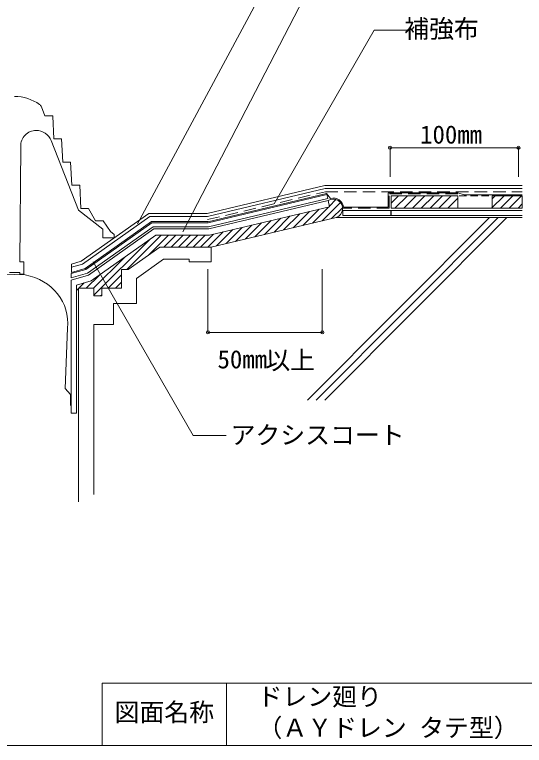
# Model space of a CAD drawing. Units: millimetres on the paper, with parts at other scales. Extents: x -135 to 135, y -94 to 92.
# Drawn here: x 0.9 to 82.9, y -88 to 29.5 of the extents above; entities that cross this region are included whole.
import ezdxf
from ezdxf.enums import TextEntityAlignment as Align

# ---------------------------------------------------------------- set-up
doc = ezdxf.new("R2010")
doc.units = ezdxf.units.MM
doc.header["$PDMODE"] = 32
doc.header["$PDSIZE"] = 0.5
doc.linetypes.add('DASHED1', pattern=[1.8, 1.2, -0.6])
doc.linetypes.add('DASHED2', pattern=[3, 2, -1])
for name, color, linetype, lineweight in [('1-0_芯・寸法線', 7, 'Continuous', 9), ('1-1_記号', 1, 'DASHED2', 9), ('1-2_ハッチング', 2, 'Continuous', 9), ('1-3_断熱材', 7, 'Continuous', 9), ('1-4_リベットルーフ', 3, 'Continuous', 9), ('1-5_ＦＬ鋼板・ディスク', 7, 'DASHED2', 9), ('1-6_アンカー類', 7, 'Continuous', 9), ('1-7_設備', 7, 'Continuous', 9), ('1-9_下地鋼板', 5, 'Continuous', 9), ('1-A_元図・躯体', 7, 'Continuous', 9), ('1-B_その他', 1, 'Continuous', 9), ('F-F', 7, 'Continuous', 9)]:
    doc.layers.add(name, color=color, linetype=linetype, lineweight=lineweight)
doc.layers.add('E-E', color=7, linetype='Continuous')
doc.styles.add('ＭＳ ゴシック', font='')
doc.styles.get('ＭＳ ゴシック').set_extended_font_data('MS Gothic')

msp = doc.modelspace()

# ---------------------------------------------------------------- linework, layer by layer
at = {"layer": '1-0_芯・寸法線'}
for p, q in [((20.68, -4.083), (49.824, 50.137)), ((27.993, -5.372), (49.824, 36.803)), ((42.674, -0.888), (58.753, 27.067)), ((58.753, 27.067), (64.071, 27.067)), ((81.976, 3.45), (81.976, 8.14)), ((13.539, -10.193), (29.617, -38.148)), ((50.404, -11.422), (50.404, -21.558)), ((29.617, -38.148), (34.935, -38.148))]:
    msp.add_line(p, q, dxfattribs=at)
for points in [[(61.317, 3.45), (61.317, 8.14), (81.976, 8.14)], [(32.019, -11.422), (32.019, -21.558), (50.404, -21.558)]]:
    msp.add_lwpolyline(points, dxfattribs=at)
for p in [(61.317, 8.14), (81.976, 8.14), (32.019, -21.558), (50.404, -21.558)]:
    msp.add_point(p, dxfattribs=at)
at = {"layer": '1-1_記号'}
for p, q in [((61.179, -1.602), (61.179, 0.731)), ((72.224, 0.731), (61.179, 0.731)), ((61.179, -1.602), (53.715, -1.602))]:
    msp.add_line(p, q, dxfattribs=at)
at = {"layer": '1-2_ハッチング'}
msp.add_line((82.586, -2.75), (61.512, -2.75), dxfattribs=at)
msp.add_lwpolyline([(82.586, -1.936), (61.512, -1.936), (61.512, -2.75)], dxfattribs=at)
at = {"layer": '1-3_断熱材'}
for p, q in [((61.512, -0.774), (62.684, 0.398)), ((61.512, 0.398), (72.224, 0.398)), ((61.512, -1.602), (61.512, 0.398)), ((62.098, -1.602), (64.098, 0.398)), ((63.513, -1.602), (65.513, 0.398)), ((64.927, -1.602), (66.927, 0.398)), ((66.341, -1.602), (68.341, 0.398)), ((67.755, -1.602), (69.755, 0.398)), ((69.17, -1.602), (71.17, 0.398)), ((70.584, -1.602), (72.224, 0.038)), ((72.224, -1.602), (72.224, 0.398)), ((77.655, -1.602), (79.655, 0.398)), ((77.735, -0.107), (78.241, 0.398)), ((77.735, 0.398), (82.586, 0.398)), ((77.735, 0.398), (77.735, -1.602)), ((79.069, -1.602), (81.069, 0.398)), ((80.483, -1.602), (82.483, 0.398)), ((82.586, 0.398), (82.586, -1.602)), ((81.897, -1.602), (82.586, -0.914)), ((82.586, -1.602), (61.512, -1.602))]:
    msp.add_line(p, q, dxfattribs=at)
at = {"layer": '1-3_断熱材', "linetype": 'DASHED2'}
msp.add_line((72.224, 0.398), (61.512, 0.398), dxfattribs=at)
at = {"layer": '1-3_断熱材', "linetype": 'DASHED1'}
msp.add_line((70.629, 0.398), (82.586, 0.398), dxfattribs=at)
at = {"layer": '1-4_リベットルーフ'}
for p, q in [((50.858, 1.564), (31.938, -2.918)), ((50.858, 1.564), (82.586, 1.564)), ((51.088, 0.762), (32.016, -3.756)), ((51.088, 0.762), (51.757, -0.022)), ((61.012, -1.436), (61.012, 0.898)), ((72.224, 0.898), (61.012, 0.898)), ((72.224, 0.898), (73.25, 0.564)), ((82.586, 0.564), (73.25, 0.564)), ((61.012, -1.436), (53.833, -1.436)), ((22.953, -3.752), (12.287, -11.29)), ((32.055, -3.752), (22.953, -3.752)), ((11.613, -10.133), (10.06, -10.568)), ((10.06, -11.923), (10.06, -10.568)), ((11.831, -10.592), (10.06, -11.087)), ((12.287, -11.29), (10.06, -11.923))]:
    msp.add_line(p, q, dxfattribs=at)
for points in [[(82.586, 2.064), (50.799, 2.064), (31.879, -2.418), (22.529, -2.418), (11.613, -10.133)], [(31.938, -2.918), (22.688, -2.918), (11.831, -10.592)]]:
    msp.add_lwpolyline(points, dxfattribs=at)
msp.add_arc((52.166, -1.654), 1.682, 7.45653, 104.06957, dxfattribs=at)
at = {"layer": '1-5_ＦＬ鋼板・ディスク'}
msp.add_lwpolyline([(31.939, -3.432), (50.916, 1.064), (82.586, 1.064)], dxfattribs=at)
at = {"layer": '1-6_アンカー類'}
for p, q in [((7.04, 13.195), (7.224, 9.56)), ((8.443, 9.568), (7.224, 9.56)), ((8.678, 5.837), (8.443, 9.568)), ((1.893, 8.352), (1.744, -10.219)), ((11.183, -1.902), (6.805, 9.275)), ((9.908, 5.837), (8.678, 5.837)), ((10.133, 2.105), (9.908, 5.837)), ((11.403, 2.105), (10.133, 2.105)), ((11.585, -1.624), (11.403, 2.105)), ((11.183, -1.902), (15.12, -4.956)), ((12.811, -1.624), (11.585, -1.624)), ((13.942, -3.599), (12.811, -1.624)), ((15.175, -3.599), (13.942, -3.599)), ((16.338, -5.329), (15.175, -3.599)), ((15.12, -4.956), (15.12, -6.339)), ((15.12, -6.339), (16.917, -6.339)), ((2.426, -10.219), (1.744, -10.219)), ((2.426, -12.219), (2.426, -10.219)), ((-0.782, -12.317), (0.917, -12.253)), ((1.758, -11.916), (0.076, -11.916)), ((2.616, -12.317), (0.917, -12.253)), ((1.758, -11.916), (1.758, -12.219)), ((1.758, -12.219), (2.426, -12.219)), ((9.057, -30.59), (9.429, -20.876)), ((9.92, -31.578), (9.057, -30.59)), ((9.918, -33.324), (9.92, -31.578))]:
    msp.add_line(p, q, dxfattribs=at)
for points in [[(5.218, 14.711), (5.772, 13.293), (6.94, 13.294)], [(16.917, -6.339), (16.917, -5.842), (16.338, -5.329)]]:
    msp.add_lwpolyline(points, dxfattribs=at)
for centre, radius, start, end in [((0.86, 9.276), 7.112, 54.933, 89.54), ((4.289, 14.346), 0.998, 21.485, 48.856), ((6.94, 13.194), 0.1, 0.701, 89.875), ((4.4, 8.422), 2.508, 90.464, 181.594), ((4.337, 8.264), 2.667, 22.289, 89.086)]:
    msp.add_arc(centre, radius, start, end, dxfattribs=at)
msp.add_ellipse((0.34, -20.494), major_axis=(8.877, 2.385), ratio=0.900393, start_param=5.9472802, end_param=7.3647999, dxfattribs=at)
at = {"layer": '1-7_設備'}
for p, q in [((51.357, -0.373), (32.171, -4.918)), ((51.357, -0.373), (51.587, -1.346)), ((13.235, -13.273), (10.862, -13.948)), ((10.862, -13.948), (10.862, -34.539))]:
    msp.add_line(p, q, dxfattribs=at)
for points in [[(51.587, -1.346), (32.288, -5.918), (23.641, -5.918), (13.235, -13.273)], [(32.171, -4.918), (23.323, -4.918), (12.797, -12.358)], [(12.797, -12.358), (10.028, -13.145), (10.028, -34.539), (10.862, -34.539)]]:
    msp.add_lwpolyline(points, dxfattribs=at)
at = {"layer": '1-9_下地鋼板'}
for p, q in [((51.126, 0.6), (32.055, -3.918)), ((51.28, -0.048), (51.126, 0.6)), ((51.28, -0.048), (32.132, -4.585)), ((61.44, -1.936), (53.715, -1.936)), ((53.715, -1.936), (53.715, -2.75)), ((61.44, -1.936), (61.44, -2.75)), ((61.44, -2.75), (53.715, -2.75)), ((23.006, -3.918), (12.36, -11.443)), ((23.217, -4.585), (12.651, -12.053)), ((32.055, -3.918), (23.006, -3.918)), ((32.132, -4.585), (23.217, -4.585)), ((12.36, -11.443), (10.04, -12.102)), ((12.651, -12.053), (10.04, -12.795)), ((10.04, -12.795), (10.04, -12.102))]:
    msp.add_line(p, q, dxfattribs=at)
at = {"layer": '1-A_元図・躯体'}
for p, q in [((77.286, -3.083), (48.02, -32.489)), ((78.697, -3.083), (49.431, -32.489)), ((80.108, -3.083), (50.842, -32.489)), ((11.195, -14.472), (11.195, -48.804))]:
    msp.add_line(p, q, dxfattribs=at)
for points in [[(82.586, -3.083), (52.668, -3.083), (32.515, -7.858), (32.515, -10.239), (29.01, -10.239), (29.01, -9.798), (24.877, -9.798), (20.544, -12.88), (20.544, -16.942), (16.84, -16.942), (16.84, -20.293), (13.664, -20.293), (13.664, -47.666)], [(32.515, -7.858), (24.259, -7.858), (19.192, -11.428), (18.096, -11.473), (18.096, -14.472)], [(11.195, -14.472), (13.664, -14.472), (13.664, -15.707), (14.921, -15.707), (14.921, -14.472), (18.096, -14.472)]]:
    msp.add_lwpolyline(points, dxfattribs=at)
at = {"layer": '1-B_その他'}
for p, q in [((51.566, -1.256), (52.615, -0.207)), ((45.739, -4.725), (48.352, -2.112)), ((47.284, -4.359), (49.896, -1.746)), ((48.828, -3.993), (51.441, -1.38)), ((51.917, -3.261), (53.673, -1.505)), ((41.106, -5.823), (43.719, -3.21)), ((42.65, -5.457), (45.263, -2.844)), ((44.195, -5.091), (46.807, -2.478)), ((34.928, -7.287), (37.541, -4.674)), ((36.472, -6.921), (39.085, -4.308)), ((38.017, -6.555), (40.63, -3.942)), ((39.561, -6.189), (42.174, -3.576)), ((30.821, -7.858), (32.907, -5.772)), ((31.999, -7.858), (34.452, -5.406)), ((33.384, -7.653), (35.996, -5.04)), ((13.664, -15.587), (22.589, -6.662)), ((18.993, -11.437), (24.511, -5.918)), ((22.535, -9.073), (25.69, -5.918)), ((24.928, -7.858), (26.868, -5.918)), ((26.107, -7.858), (28.047, -5.918)), ((27.285, -7.858), (29.225, -5.918)), ((28.464, -7.858), (30.404, -5.918)), ((29.642, -7.858), (31.582, -5.918)), ((13.6, -14.472), (18.57, -9.502)), ((12.422, -14.472), (14.551, -12.343)), ((15.957, -14.472), (18.096, -12.334)), ((11.243, -14.472), (12.128, -13.588)), ((17.136, -14.472), (18.096, -13.512)), ((10.862, -14.854), (11.195, -14.521)), ((14.722, -15.707), (14.921, -15.509))]:
    msp.add_line(p, q, dxfattribs=at)
msp.add_lwpolyline([(50.372, -3.627), (52.856, -1.143), (53.323, -0.676)], dxfattribs=at)
msp.add_arc((52.166, -1.654), 1.515, 289.36, 122.275, dxfattribs=at)
at = {"layer": 'F-F'}
for p, q in [((15, -88), (15, -78)), ((135, -78), (15, -78)), ((35, -88), (35, -78))]:
    msp.add_line(p, q, dxfattribs=at)
msp.add_lwpolyline([(-135, 92), (135, 92), (135, -88), (-135, -88)], dxfattribs=at)

# ---------------------------------------------------------------- texts
at = {"layer": '1-0_芯・寸法線', "style": 'ＭＳ ゴシック'}
for s, p in [('補強布', (63.589, 24.936)), ('100mm', (66.148, 7.921)), ('50mm', (33.556, -28.238)), ('以上', (41.247, -28.382)), ('アクシスコート', (35.655, -40.414)), ('ドレン廻り', (40, -82.5)), ('（ＡＹドレン タテ型）', (40, -87.5))]:
    msp.add_text(s, height=2.933, dxfattribs=at).set_placement(p, align=Align.BOTTOM_LEFT)
at = {"layer": 'E-E', "style": 'ＭＳ ゴシック'}
msp.add_text('図面名称', height=2.933, dxfattribs=at).set_placement((17, -85), align=Align.BOTTOM_LEFT)

doc.saveas('drawing.dxf')
